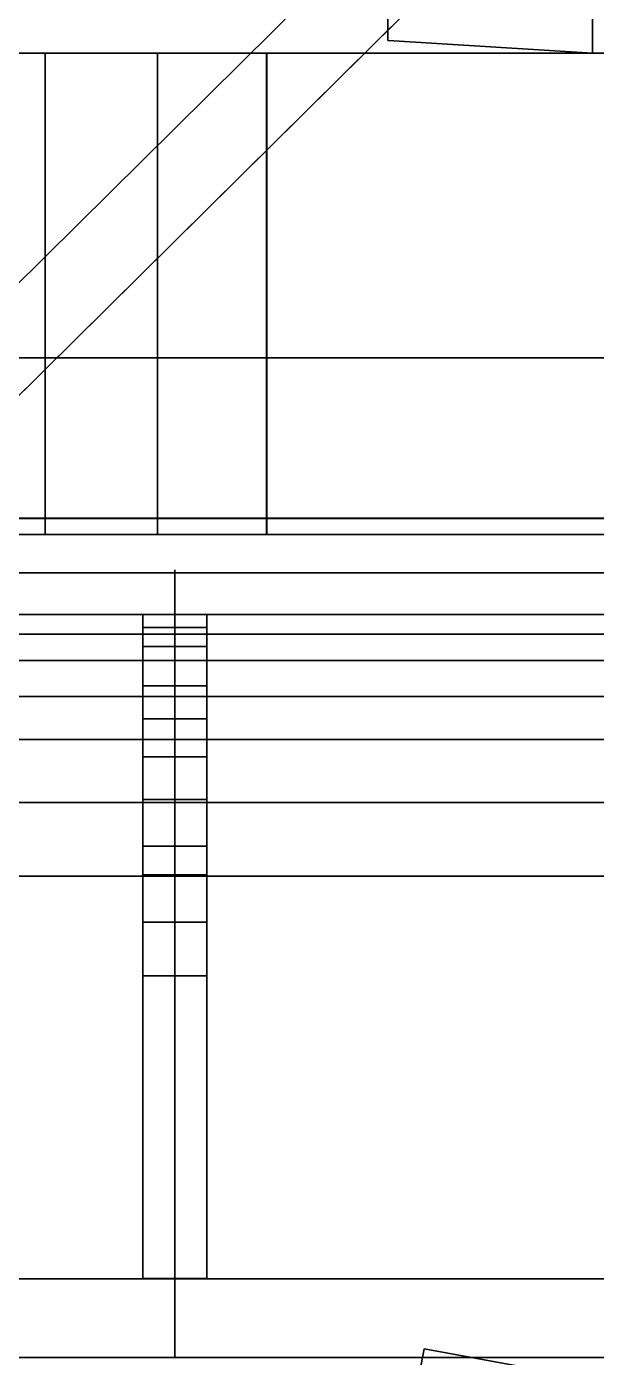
# Model space of a CAD drawing. Extents: x -24 to 24, y 14 to 139.
# Drawn here: x -5.659 to -4.262, y 56.732 to 59.998 of the extents above; entities that cross this region are included whole.
import ezdxf

# ---------------------------------------------------------------- set-up
doc = ezdxf.new("R2010")
doc.units = 0

msp = doc.modelspace()

# ---------------------------------------------------------------- linework, layer by layer
at = {"layer": 'sssss', "color": 253}
for points in [[(-4.2716, 61.7169, -1.0612), (-4.7734, 61.7193, -1.0494), (-4.7736, 59.964, -1.0494), (-4.7712, 59.9641, -1.0494), (-4.2716, 59.933, -1.0612)], [(-4.7736, 59.964, 1.0494), (-4.7734, 61.7193, 1.0494), (-4.2716, 61.7169, 1.0612), (-4.2716, 59.933, 1.0612), (-4.7712, 59.9641, 1.0494)], [(-6.836, 58.752, -8.1004), (6.836, 58.752, -8.1004), (8.1004, 58.752, -6.836), (8.1004, 58.752, 6.836), (6.836, 58.752, 8.1004), (-6.6194, 58.752, 8.0585), (-8.0585, 58.752, 6.6194), (-8.1004, 58.752, -6.836)], [(-8.0585, 58.6576, 6.6194), (-8.1004, 58.6576, -6.836), (-6.836, 58.6576, -8.1004), (6.836, 58.6576, -8.1004), (8.1004, 58.6576, -6.836), (8.1004, 58.6576, 6.836), (6.836, 58.6576, 8.1004), (-6.6194, 58.6576, 8.0585)], [(-5.2955, 58.6654, -6.3302), (-5.2955, 56.7362, -6.7842), (-5.2955, 56.7362, -6.8651), (-5.2955, 57.6724, -7.0595), (-5.2955, 57.8047, -7.1059), (-5.2955, 57.9203, -7.1615), (-5.2955, 57.9907, -7.2022), (-5.2955, 58.1056, -7.2837), (-5.2955, 58.2099, -7.3769), (-5.2955, 58.3033, -7.4814), (-5.2955, 58.3844, -7.5955), (-5.2955, 58.4811, -7.7821), (-5.2955, 58.5275, -7.914), (-5.2955, 58.5591, -8.0506), (-5.2955, 58.6654, -8.0506)], [(-5.2955, 58.5591, 8.0506), (-5.2955, 58.5275, 7.914), (-5.2955, 58.4811, 7.7821), (-5.2955, 58.3844, 7.5955), (-5.2955, 58.3033, 7.4814), (-5.2955, 58.2099, 7.3769), (-5.2955, 58.1056, 7.2837), (-5.2955, 57.9908, 7.2022), (-5.2955, 57.9203, 7.1615), (-5.2955, 57.8047, 7.1059), (-5.2955, 57.6725, 7.0595), (-5.2955, 56.7362, 6.8651), (-5.2955, 56.7362, 6.7842), (-5.2955, 58.6654, 6.3302), (-5.2955, 58.6654, 8.0506)]]:
    msp.add_polyline3d(points, close=True, dxfattribs=at)
for points in [[(-3.6759, 59.9331, 2.1647), (-5.0707, 59.9331, 3.559), (-5.3379, 59.9331, 3.5596), (-5.3378, 59.9331, 2.8709), (-5.6134, 59.9331, 2.8709), (-5.6139, 59.9331, 0.9022), (-6.0506, 59.9331, 0.9015), (-6.3222, 59.9331, 0.6289), (-6.3227, 59.9331, 0.0004), (-6.3224, 59.9331, -0.6293), (-6.0502, 59.9331, -0.902), (-5.6135, 59.9331, -0.902), (-5.614, 59.9331, -2.8704), (-5.3384, 59.9331, -2.8704), (-5.3384, 59.9331, -3.5593), (-5.07, 59.9331, -3.5597), (-3.6759, 59.9331, -2.1647)], [(-3.6759, 58.752, -2.1647), (-5.07, 58.752, -3.5597), (-5.3384, 58.752, -3.5593), (-5.3384, 58.752, -2.8704), (-5.614, 58.752, -2.8704), (-5.6135, 58.752, -0.902), (-6.0502, 58.752, -0.902), (-6.3224, 58.752, -0.6293), (-6.3227, 58.752, 0.0004), (-6.3222, 58.752, 0.6289), (-6.0506, 58.752, 0.9015), (-5.6139, 58.752, 0.9022), (-5.6134, 58.752, 2.8709), (-5.3378, 58.752, 2.8709), (-5.3379, 58.752, 3.5596), (-5.0707, 58.752, 3.559), (-3.6759, 58.752, 2.1647)]]:
    msp.add_polyline3d(points, dxfattribs=at)
for points in [[(-1.9247, 63.0873, -5.7438), (-5.9362, 59.114, -6.2769), (-5.9467, 58.8277, -6.3153), (-1.8677, 62.8678, -5.7732)], [(-1.9247, 63.0873, 5.7438), (-1.8677, 62.8679, 5.7732), (-5.9467, 58.8278, 6.3153), (-5.9362, 59.1141, 6.2769)], [(-5.4823, 63.0762, 5.7453), (-2.3584, 59.1078, 6.2768), (-2.4035, 58.8491, 6.3127), (-5.6375, 62.9562, 5.7614)], [(-5.5732, 62.8736, -5.7724), (-2.404, 58.8494, -6.3124), (-2.3553, 59.1041, -6.2782), (-5.4823, 63.0761, -5.7453)], [(-6.0506, 59.9331, 0.9015), (-5.6139, 59.9331, 0.9022), (-5.6139, 58.752, 0.9022), (-6.0506, 58.752, 0.9015)], [(-5.6135, 59.9331, -0.902), (-6.0502, 59.9331, -0.902), (-6.0502, 58.752, -0.902), (-5.6135, 58.752, -0.902)], [(-5.614, 59.9331, -2.8704), (-5.6135, 59.9331, -0.902), (-5.6135, 58.752, -0.902), (-5.614, 58.752, -2.8704)], [(-5.3384, 59.9331, -2.8704), (-5.614, 59.9331, -2.8704), (-5.614, 58.752, -2.8704), (-5.3384, 58.752, -2.8704)], [(-5.6139, 59.9331, 0.9022), (-5.6134, 59.9331, 2.8709), (-5.6134, 58.752, 2.8709), (-5.6139, 58.752, 0.9022)], [(-5.6134, 59.9331, 2.8709), (-5.3378, 59.9331, 2.8709), (-5.3378, 58.752, 2.8709), (-5.6134, 58.752, 2.8709)], [(-5.3384, 59.9331, -3.5593), (-5.3384, 59.9331, -2.8704), (-5.3384, 58.752, -2.8704), (-5.3384, 58.752, -3.5593)], [(-5.07, 59.9331, -3.5597), (-5.3384, 59.9331, -3.5593), (-5.3384, 58.752, -3.5593), (-5.07, 58.752, -3.5597)], [(-5.3379, 59.9331, 3.5596), (-5.0707, 59.9331, 3.559), (-5.0707, 58.752, 3.559), (-5.3379, 58.752, 3.5596)], [(-5.3378, 59.9331, 2.8709), (-5.3379, 59.9331, 3.5596), (-5.3379, 58.752, 3.5596), (-5.3378, 58.752, 2.8709)], [(-5.0707, 59.9331, 3.559), (-3.6759, 59.9331, 2.1647), (-3.6759, 58.752, 2.1647), (-5.0707, 58.752, 3.559)], [(-3.6759, 59.9331, -2.1647), (-5.07, 59.9331, -3.5597), (-5.07, 58.752, -3.5597), (-3.6759, 58.752, -2.1647)], [(-0.0003, 59.1852, 8.0414), (0.0002, 59.1852, 8.1005), (-6.8113, 59.1852, 8.1009), (-6.8118, 59.1852, 8.0418)], [(-0.0003, 58.7915, 8.0414), (-0.0003, 59.1852, 8.0414), (-6.8118, 59.1852, 8.0418), (-6.8118, 58.7915, 8.0418)], [(-6.8118, 58.7913, -8.1004), (0.0008, 58.7913, -8.1004), (0.0007, 59.185, -8.1004), (-6.8118, 59.185, -8.1004)], [(-6.8118, 59.185, -8.0414), (0.0008, 59.185, -8.0414), (0.0008, 58.7913, -8.0414), (-6.8118, 58.7913, -8.0414)], [(-6.8118, 59.185, -8.1004), (0.0007, 59.185, -8.1004), (0.0008, 59.185, -8.0414), (-6.8118, 59.185, -8.0414)], [(0.0002, 59.1852, 8.1005), (0.0002, 58.7915, 8.1005), (-6.8114, 58.7915, 8.1009), (-6.8113, 59.1852, 8.1009)], [(0.0002, 58.7915, 8.1005), (-0.0003, 58.7915, 8.0414), (-6.8118, 58.7915, 8.0418), (-6.8114, 58.7915, 8.1009)], [(-6.8118, 58.7913, -8.0414), (0.0008, 58.7913, -8.0414), (0.0008, 58.7913, -8.1004), (-6.8118, 58.7913, -8.1004)], [(-6.836, 58.6576, -8.1004), (6.836, 58.6576, -8.1004), (6.836, 58.752, -8.1004), (-6.836, 58.752, -8.1004)], [(6.836, 58.6576, 8.1004), (-6.6194, 58.6576, 8.0585), (-6.6194, 58.752, 8.0585), (6.836, 58.752, 8.1004)], [(-5.2955, 58.5069, -7.12), (-5.2955, 58.5551, -7.2515), (-6.6194, 58.5551, -7.2515), (-6.6194, 58.5069, -7.12)], [(-6.6194, 58.5551, 7.2515), (-5.2955, 58.5551, 7.2515), (-5.2955, 58.5069, 7.12), (-6.6194, 58.5069, 7.12)], [(-5.2168, 58.5236, -7.9219), (-5.2168, 58.5551, -8.0585), (-5.3743, 58.5551, -8.0585), (-5.3743, 58.5236, -7.9219)], [(-5.2168, 56.926, -6.9135), (-5.2168, 58.5551, -7.2515), (-5.3743, 58.5551, -7.2515), (-5.3743, 56.926, -6.9135)], [(-5.3743, 58.5551, 7.2515), (-5.2168, 58.5551, 7.2515), (-5.2168, 56.926, 6.9135), (-5.3743, 56.926, 6.9135)], [(-5.3743, 58.5551, 8.0585), (-5.2168, 58.5551, 8.0585), (-5.2168, 58.5236, 7.9219), (-5.3743, 58.5236, 7.9219)], [(-3.9717, 58.5069, -7.12), (-3.9717, 58.5551, -7.2515), (-5.2955, 58.5551, -7.2515), (-5.2955, 58.5069, -7.12)], [(-5.2955, 58.5551, 7.2515), (-3.9717, 58.5551, 7.2515), (-3.9717, 58.5069, 7.12), (-5.2955, 58.5069, 7.12)], [(-5.2955, 58.4427, -7.0217), (-5.2955, 58.5069, -7.12), (-6.6194, 58.5069, -7.12), (-6.6194, 58.4427, -7.0217)], [(-6.6194, 58.5069, 7.12), (-5.2955, 58.5069, 7.12), (-5.2955, 58.4427, 7.0217), (-6.6194, 58.4427, 7.0217)], [(-5.2168, 58.4771, -7.79), (-5.2168, 58.5236, -7.9219), (-5.3743, 58.5236, -7.9219), (-5.3743, 58.4771, -7.79)], [(-5.3743, 58.5236, 7.9219), (-5.2168, 58.5236, 7.9219), (-5.2168, 58.4771, 7.79), (-5.3743, 58.4771, 7.79)], [(-3.9717, 58.4427, -7.0217), (-3.9717, 58.5069, -7.12), (-5.2955, 58.5069, -7.12), (-5.2955, 58.4427, -7.0217)], [(-5.2955, 58.5069, 7.12), (-3.9717, 58.5069, 7.12), (-3.9717, 58.4427, 7.0217), (-5.2955, 58.4427, 7.0217)], [(-5.2168, 58.3804, -7.6034), (-5.2168, 58.4771, -7.79), (-5.3743, 58.4771, -7.79), (-5.3743, 58.3804, -7.6034)], [(-5.3743, 58.4771, 7.79), (-5.2168, 58.4771, 7.79), (-5.2168, 58.3805, 7.6034), (-5.3743, 58.3805, 7.6034)], [(-5.2955, 58.3541, -6.9365), (-5.2955, 58.4427, -7.0217), (-6.6194, 58.4427, -7.0217), (-6.6194, 58.3541, -6.9365)], [(-6.6194, 58.4427, 7.0217), (-5.2955, 58.4427, 7.0217), (-5.2955, 58.3541, 6.9365), (-6.6194, 58.3541, 6.9365)], [(-3.9717, 58.3541, -6.9365), (-3.9717, 58.4427, -7.0217), (-5.2955, 58.4427, -7.0217), (-5.2955, 58.3541, -6.9365)], [(-5.2955, 58.4427, 7.0217), (-3.9717, 58.4427, 7.0217), (-3.9717, 58.3541, 6.9365), (-5.2955, 58.3541, 6.9365)], [(-5.3743, 58.3805, 7.6034), (-5.2168, 58.3805, 7.6034), (-5.2168, 58.2994, 7.4893), (-5.3743, 58.2994, 7.4893)], [(-5.2168, 58.2994, -7.4893), (-5.2168, 58.3804, -7.6034), (-5.3743, 58.3804, -7.6034), (-5.3743, 58.2994, -7.4893)], [(-5.2955, 58.2486, -6.8949), (-5.2955, 58.3541, -6.9365), (-6.6194, 58.3541, -6.9365), (-6.6194, 58.2486, -6.8949)], [(-6.6194, 58.3541, 6.9365), (-5.2955, 58.3541, 6.9365), (-5.2955, 58.2486, 6.8949), (-6.6194, 58.2486, 6.8949)], [(-3.9717, 58.2486, -6.8949), (-3.9717, 58.3541, -6.9365), (-5.2955, 58.3541, -6.9365), (-5.2955, 58.2486, -6.8949)], [(-5.2955, 58.3541, 6.9365), (-3.9717, 58.3541, 6.9365), (-3.9717, 58.2486, 6.8949), (-5.2955, 58.2486, 6.8949)], [(-5.2168, 58.2058, -7.3848), (-5.2168, 58.2994, -7.4893), (-5.3743, 58.2994, -7.4893), (-5.3743, 58.2058, -7.3848)], [(-5.3743, 58.2994, 7.4893), (-5.2168, 58.2994, 7.4893), (-5.2168, 58.2058, 7.3848), (-5.3743, 58.2058, 7.3848)], [(-5.2955, 58.0944, -6.8565), (-5.2955, 58.2486, -6.8949), (-6.6194, 58.2486, -6.8949), (-6.6194, 58.0944, -6.8565)], [(-6.6194, 58.2486, 6.8949), (-5.2955, 58.2486, 6.8949), (-5.2955, 58.0944, 6.8565), (-6.6194, 58.0944, 6.8565)], [(-3.9717, 58.0944, -6.8565), (-3.9717, 58.2486, -6.8949), (-5.2955, 58.2486, -6.8949), (-5.2955, 58.0944, -6.8565)], [(-5.2955, 58.2486, 6.8949), (-3.9717, 58.2486, 6.8949), (-3.9717, 58.0944, 6.8565), (-5.2955, 58.0944, 6.8565)], [(-5.2168, 58.1016, -7.2916), (-5.2168, 58.2058, -7.3848), (-5.3743, 58.2058, -7.3848), (-5.3743, 58.1016, -7.2916)], [(-5.3743, 58.2058, 7.3848), (-5.2168, 58.2058, 7.3848), (-5.2168, 58.1016, 7.2916), (-5.3743, 58.1016, 7.2916)], [(-5.2168, 57.9868, -7.2101), (-5.2168, 58.1016, -7.2916), (-5.3743, 58.1016, -7.2916), (-5.3743, 57.9868, -7.2101)], [(-5.3743, 58.1016, 7.2916), (-5.2168, 58.1016, 7.2916), (-5.2168, 57.9868, 7.2101), (-5.3743, 57.9868, 7.2101)], [(-5.2955, 57.9134, -6.842), (-5.2955, 58.0944, -6.8565), (-6.6194, 58.0944, -6.8565), (-6.6194, 57.9134, -6.842)], [(-6.6194, 58.0944, 6.8565), (-5.2955, 58.0944, 6.8565), (-5.2955, 57.9134, 6.842), (-6.6194, 57.9134, 6.842)], [(-3.9717, 57.9134, -6.842), (-3.9717, 58.0944, -6.8565), (-5.2955, 58.0944, -6.8565), (-5.2955, 57.9134, -6.842)], [(-5.2955, 58.0944, 6.8565), (-3.9717, 58.0944, 6.8565), (-3.9717, 57.9134, 6.842), (-5.2955, 57.9134, 6.842)], [(-5.2168, 57.9163, -7.1694), (-5.2168, 57.9868, -7.2101), (-5.3743, 57.9868, -7.2101), (-5.3743, 57.9163, -7.1694)], [(-5.3743, 57.9868, 7.2101), (-5.2168, 57.9868, 7.2101), (-5.2168, 57.9163, 7.1694), (-5.3743, 57.9163, 7.1694)], [(-5.2955, 56.7323, -6.842), (-5.2955, 57.9134, -6.842), (-6.6194, 57.9134, -6.842), (-6.6194, 56.7323, -6.842)], [(-6.6194, 57.9134, 6.842), (-5.2955, 57.9134, 6.842), (-5.2955, 56.7323, 6.842), (-6.6194, 56.7323, 6.842)], [(-5.2168, 57.8007, -7.1138), (-5.2168, 57.9163, -7.1694), (-5.3743, 57.9163, -7.1694), (-5.3743, 57.8007, -7.1138)], [(-5.3743, 57.9163, 7.1694), (-5.2168, 57.9163, 7.1694), (-5.2168, 57.8007, 7.1138), (-5.3743, 57.8007, 7.1138)], [(-3.9717, 56.7323, -6.842), (-3.9717, 57.9134, -6.842), (-5.2955, 57.9134, -6.842), (-5.2955, 56.7323, -6.842)], [(-5.2955, 57.9134, 6.842), (-3.9717, 57.9134, 6.842), (-3.9717, 56.7323, 6.842), (-5.2955, 56.7323, 6.842)], [(-5.2168, 57.6685, -7.0674), (-5.2168, 57.8007, -7.1138), (-5.3743, 57.8007, -7.1138), (-5.3743, 57.6685, -7.0674)], [(-5.3743, 57.8007, 7.1138), (-5.2168, 57.8007, 7.1138), (-5.2168, 57.6685, 7.0674), (-5.3743, 57.6685, 7.0674)], [(-5.2955, 56.7323, -6.8742), (-5.2955, 56.925, -6.9143), (-6.6194, 56.925, -6.9143), (-6.6194, 56.7323, -6.8742)], [(-6.6194, 56.925, 6.9143), (-5.2955, 56.925, 6.9143), (-5.2955, 56.7323, 6.8742), (-6.6194, 56.7323, 6.8742)], [(-3.9717, 56.7323, -6.8742), (-3.9717, 56.925, -6.9143), (-5.2955, 56.925, -6.9143), (-5.2955, 56.7323, -6.8742)], [(-5.2955, 56.925, 6.9143), (-3.9717, 56.925, 6.9143), (-3.9717, 56.7323, 6.8742), (-5.2955, 56.7323, 6.8742)], [(-4.6844, 56.7532, -6.7872), (-5.1442, 54.3523, -7.3506), (-4.912, 54.3102, -7.3605), (-4.4521, 56.711, -6.7971)], [(-4.6844, 56.7532, 6.7872), (-4.4521, 56.711, 6.7971), (-4.912, 54.3102, 7.3605), (-5.1442, 54.3523, 7.3506)]]:
    msp.add_3dface(points, dxfattribs=at)

doc.saveas('drawing.dxf')
